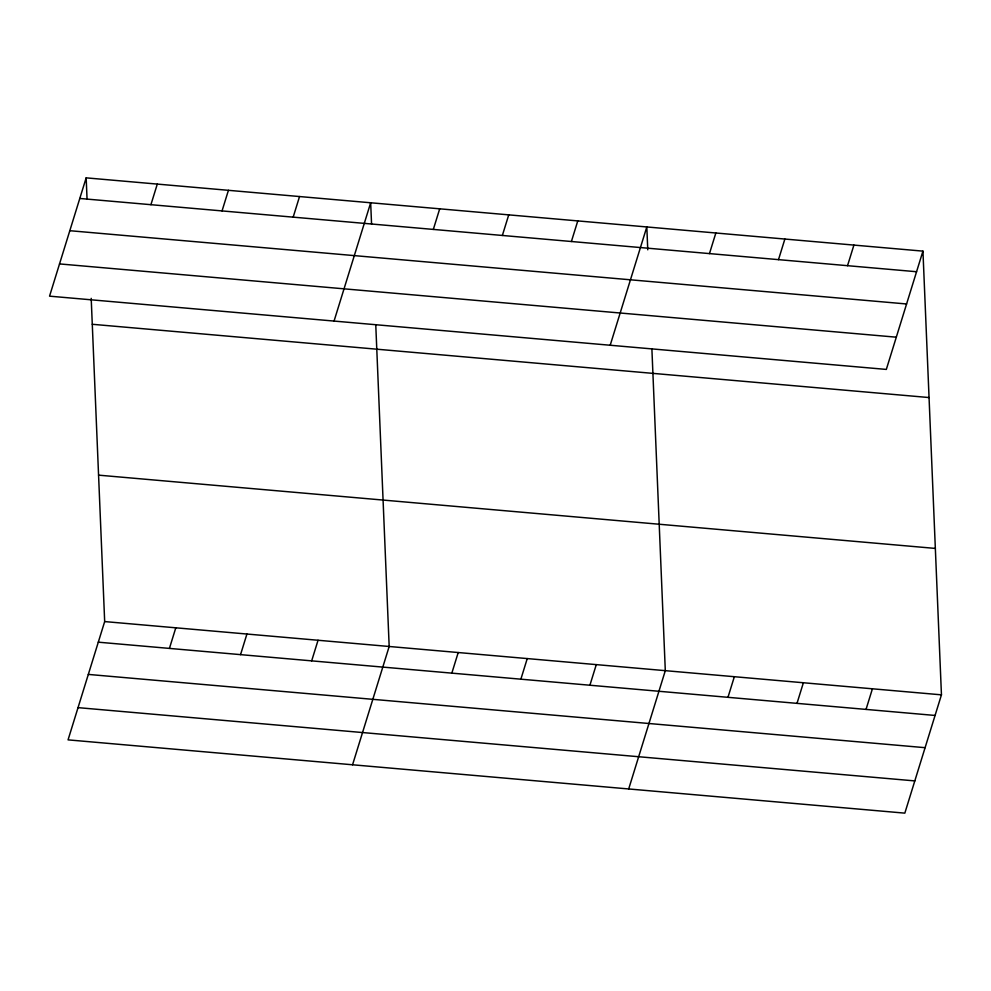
<?xml version="1.0" encoding="UTF-8"?>
<svg xmlns="http://www.w3.org/2000/svg" width="991" height="991" viewBox="0 0 991 991"><rect width="100%" height="100%" fill="white"/><g stroke="black" fill="none" stroke-linecap="round" stroke-linejoin="round"><path stroke-width="1.49" d="M86.167 177.86L49.55 296.16L886.326 369.42L922.943 251.132L86.167 177.86L87.059 199.216M150.917 204.691L157.296 184.091M222.046 210.922L228.425 190.309M91.197 298.353L104.674 621.58L68.057 739.868L904.833 813.14L941.45 694.84L922.943 251.132M293.175 217.14L299.542 196.54M169.424 648.399L175.803 627.798M334.054 321.072L370.671 202.771L371.563 224.127M240.553 654.63L246.92 634.029M433.327 229.416L439.707 208.816M311.669 660.861L318.049 640.26M502.363 235.462L508.742 214.861M352.561 764.779L389.178 646.491L375.762 324.788M571.398 241.507L577.778 220.906M451.834 673.137L458.214 652.536M610.196 345.252L646.813 226.951L647.767 249.831M520.87 679.182L527.249 658.581M709.469 253.597L715.849 232.996M589.905 685.227L596.285 664.627M778.505 259.642L784.872 239.042M628.69 788.96L665.308 670.672L651.892 348.968M847.54 265.687L853.908 245.087M727.964 697.317L734.343 676.717M796.999 703.362L803.379 682.762M866.035 709.407L872.414 688.807M79.788 198.46L916.564 271.732M69.816 230.705L906.592 303.977M59.534 263.916L896.31 337.188M92.274 324.28L929.05 397.552M98.567 475.147L935.343 548.419M104.674 621.58L941.45 694.84M98.295 642.18L935.07 715.452M88.31 674.413L925.098 747.685M78.029 707.636L914.817 780.908"/></g></svg>
